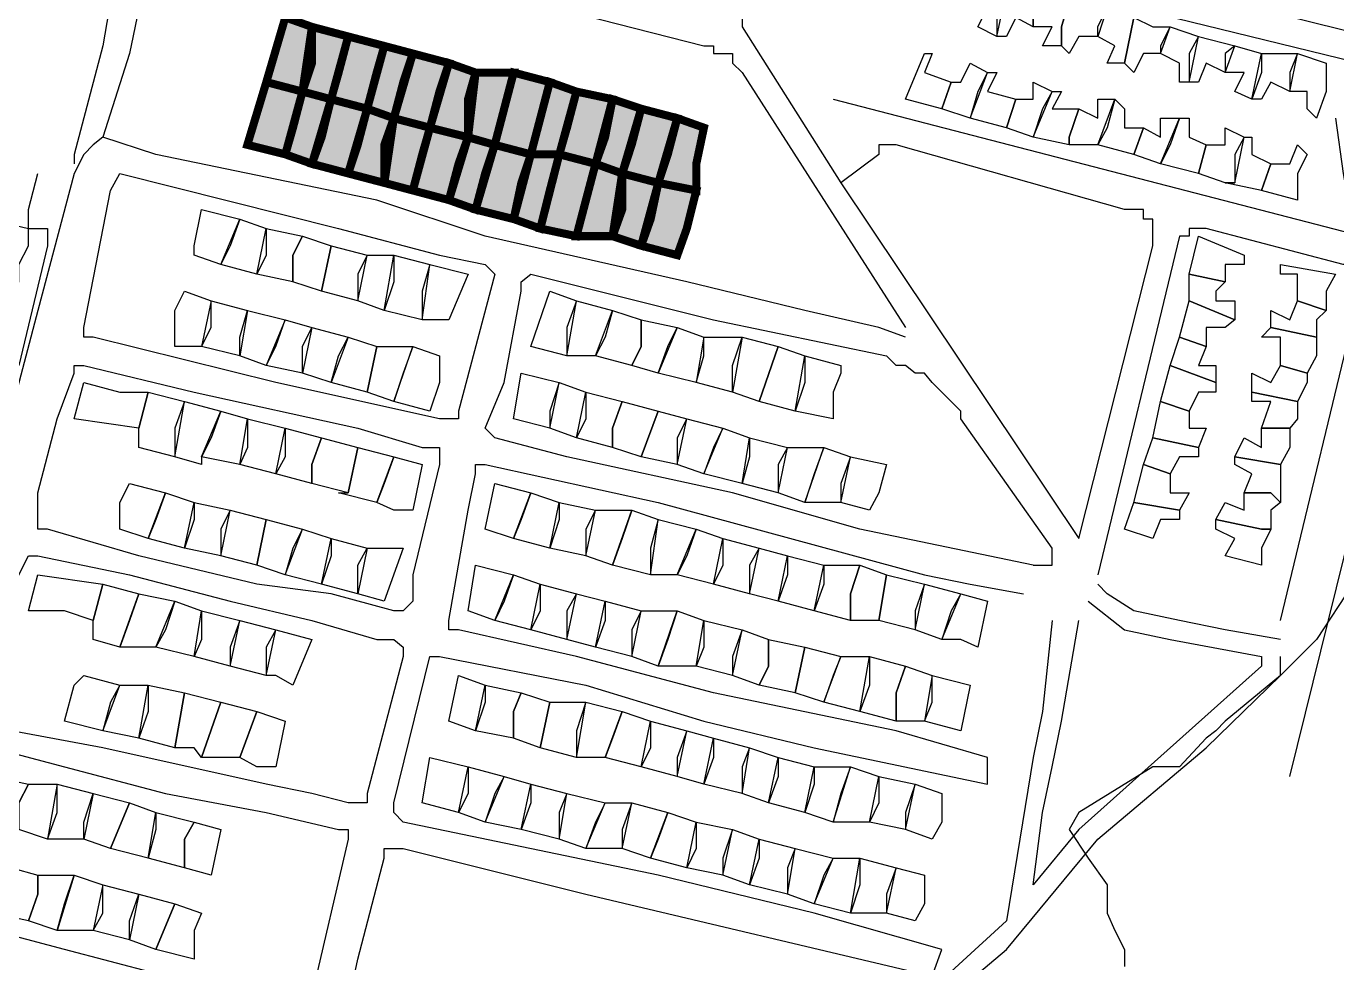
# Model space of a CAD drawing. Header units: millimetres. Extents: x -3588 to 75209, y -3737 to 38254.
# Drawn here: x 4236.2 to 4430.7, y 21536.8 to 21675.8 of the extents above; entities that cross this region are included whole.
import ezdxf

# ---------------------------------------------------------------- set-up
doc = ezdxf.new("R2010")
doc.units = ezdxf.units.MM
doc.layers.add('H', color=250, linetype='Continuous')
doc.layers.add('P', color=253, linetype='Continuous')

msp = doc.modelspace()

# ---------------------------------------------------------------- hatches: boundary and pattern name
at = {"layer": 'H', "linetype": 'Continuous'}
for points in [[(4278.63, 21675.728), (4277.509, 21666.126), (4271.86, 21667.535), (4274.677, 21676.849), (4278.63, 21675.728), (4278.63, 21675.728)], [(4284.279, 21674.304), (4281.462, 21664.718), (4277.509, 21666.126), (4278.63, 21675.728), (4284.279, 21674.304), (4284.279, 21674.304)], [(4289.64, 21672.896), (4286.824, 21663.294), (4281.462, 21664.718), (4284.279, 21674.304), (4289.64, 21672.896), (4289.64, 21672.896)], [(4293.593, 21671.487), (4291.065, 21662.173), (4286.824, 21663.294), (4289.64, 21672.896), (4293.593, 21671.487), (4293.593, 21671.487)], [(4298.954, 21670.079), (4296.426, 21660.765), (4291.065, 21662.173), (4293.593, 21671.487), (4298.954, 21670.079), (4298.954, 21670.079)], [(4303.195, 21668.943), (4301.787, 21659.341), (4296.426, 21660.765), (4298.954, 21670.079), (4303.195, 21668.943), (4303.195, 21668.943)], [(4277.509, 21666.126), (4274.677, 21656.524), (4269.316, 21657.932), (4271.86, 21667.535), (4277.509, 21666.126), (4277.509, 21666.126)], [(4308.557, 21668.943), (4305.74, 21657.932), (4301.787, 21659.341), (4303.195, 21668.943), (4308.557, 21668.943), (4308.557, 21668.943)], [(4313.918, 21667.535), (4311.389, 21656.524), (4305.74, 21657.932), (4308.557, 21668.943), (4313.918, 21667.535), (4313.918, 21667.535)], [(4318.159, 21666.126), (4315.326, 21656.524), (4311.389, 21656.524), (4313.918, 21667.535), (4318.159, 21666.126), (4318.159, 21666.126)], [(4281.462, 21664.718), (4278.63, 21655.404), (4274.677, 21656.524), (4277.509, 21666.126), (4281.462, 21664.718), (4281.462, 21664.718)], [(4323.52, 21664.718), (4320.703, 21655.404), (4315.326, 21656.524), (4318.159, 21666.126), (4323.52, 21664.718), (4323.52, 21664.718)], [(4286.824, 21663.294), (4284.279, 21653.979), (4278.63, 21655.404), (4281.462, 21664.718), (4286.824, 21663.294), (4286.824, 21663.294)], [(4327.473, 21663.294), (4324.928, 21653.979), (4320.703, 21655.404), (4323.52, 21664.718), (4327.473, 21663.294), (4327.473, 21663.294)], [(4291.065, 21662.173), (4289.64, 21652.571), (4284.279, 21653.979), (4286.824, 21663.294), (4291.065, 21662.173), (4291.065, 21662.173)], [(4296.426, 21660.765), (4293.593, 21651.163), (4289.64, 21652.571), (4291.065, 21662.173), (4296.426, 21660.765), (4296.426, 21660.765)], [(4332.834, 21662.173), (4330.29, 21652.571), (4324.928, 21653.979), (4327.473, 21663.294), (4332.834, 21662.173), (4332.834, 21662.173)], [(4337.075, 21660.765), (4335.651, 21651.163), (4330.29, 21652.571), (4332.834, 21662.173), (4337.075, 21660.765), (4337.075, 21660.765)], [(4301.787, 21659.341), (4298.954, 21649.754), (4293.593, 21651.163), (4296.426, 21660.765), (4301.787, 21659.341), (4301.787, 21659.341)], [(4305.74, 21657.932), (4303.195, 21648.618), (4298.954, 21649.754), (4301.787, 21659.341), (4305.74, 21657.932), (4305.74, 21657.932)], [(4311.389, 21656.524), (4308.557, 21647.21), (4303.195, 21648.618), (4305.74, 21657.932), (4311.389, 21656.524), (4311.389, 21656.524)], [(4315.326, 21656.524), (4312.51, 21645.801), (4308.557, 21647.21), (4311.389, 21656.524), (4315.326, 21656.524), (4315.326, 21656.524)], [(4320.703, 21655.404), (4318.159, 21644.393), (4312.51, 21645.801), (4315.326, 21656.524), (4320.703, 21655.404), (4320.703, 21655.404)], [(4324.928, 21653.979), (4323.52, 21644.393), (4318.159, 21644.393), (4320.703, 21655.404), (4324.928, 21653.979), (4324.928, 21653.979)], [(4330.29, 21652.571), (4327.473, 21642.969), (4323.52, 21644.393), (4324.928, 21653.979), (4330.29, 21652.571), (4330.29, 21652.571)], [(4335.651, 21651.163), (4332.834, 21641.849), (4327.473, 21642.969), (4330.29, 21652.571), (4335.651, 21651.163), (4335.651, 21651.163)]]:
    msp.add_hatch(color=256, dxfattribs=at).paths.add_polyline_path(points)

# ---------------------------------------------------------------- linework, layer by layer
at = {"layer": 'P'}
for points in [[(4292.185, 21865.42), (4292.185, 21864.012), (4292.185, 21858.651), (4290.777, 21849.049), (4288.232, 21839.734), (4285.415, 21827.588), (4282.583, 21815.169), (4278.63, 21805.855), (4275.813, 21796.252), (4273.268, 21784.122), (4270.452, 21769.158), (4265.091, 21753.074), (4259.729, 21735.278), (4255.488, 21717.786), (4251.535, 21696.053), (4247.583, 21672.896), (4243.358, 21656.812), (4243.358, 21655.404)], [(4255.488, 21690.676), (4256.897, 21693.22), (4266.499, 21694.629), (4278.63, 21693.22), (4339.604, 21678.545), (4341.028, 21678.545), (4341.028, 21677.137), (4342.437, 21677.137), (4342.437, 21675.728), (4357.112, 21652.571)], [(4255.488, 21690.676), (4256.897, 21693.22), (4266.499, 21694.629), (4278.63, 21693.22), (4339.604, 21678.545), (4341.028, 21678.545), (4341.028, 21677.137), (4342.437, 21677.137), (4342.437, 21675.728), (4357.112, 21652.571)], [(4363.882, 21692.1), (4441.227, 21672.896)], [(4255.488, 21690.676), (4251.535, 21671.775), (4247.583, 21659.341)], [(4288.232, 21687.859), (4288.232, 21685.315), (4336.787, 21672.896), (4338.196, 21672.896), (4338.196, 21671.775), (4339.604, 21671.775), (4341.028, 21671.775), (4341.028, 21670.351), (4342.437, 21668.943), (4366.714, 21631.126)], [(4362.761, 21687.859), (4439.819, 21668.943)], [(4380.253, 21678.545), (4380.253, 21674.304), (4377.437, 21675.728), (4378.845, 21678.545), (4376.3, 21678.545), (4376.3, 21682.498), (4381.678, 21681.09), (4380.253, 21678.545)], [(4385.631, 21678.545), (4385.631, 21675.728), (4383.086, 21677.137), (4381.678, 21674.304), (4380.253, 21674.304), (4381.678, 21681.09), (4385.631, 21681.09), (4385.631, 21678.545)], [(4389.856, 21675.728), (4389.856, 21672.896), (4387.039, 21672.896), (4388.447, 21675.728), (4385.631, 21675.728), (4385.631, 21681.09), (4390.992, 21679.665), (4389.856, 21675.728)], [(4389.856, 21675.728), (4390.992, 21679.665), (4396.625, 21678.545), (4395.217, 21674.304), (4392.4, 21674.304), (4390.992, 21671.775), (4389.856, 21672.896), (4389.856, 21675.728)], [(4395.217, 21675.728), (4396.625, 21678.545), (4400.578, 21677.137), (4399.17, 21670.351), (4396.625, 21670.351), (4397.761, 21672.896), (4395.217, 21674.304), (4395.217, 21675.728)], [(4404.531, 21672.896), (4404.531, 21671.775), (4402.002, 21671.775), (4400.578, 21668.943), (4399.17, 21670.351), (4400.578, 21677.137), (4403.411, 21675.728), (4405.955, 21675.728), (4404.531, 21672.896)], [(4408.772, 21671.775), (4408.772, 21667.535), (4407.364, 21667.535), (4407.364, 21670.351), (4404.531, 21671.775), (4405.955, 21675.728), (4410.18, 21674.304), (4408.772, 21671.775)], [(4414.133, 21671.775), (4414.133, 21668.943), (4411.317, 21670.351), (4410.18, 21667.535), (4408.772, 21667.535), (4410.18, 21674.304), (4415.541, 21672.896), (4414.133, 21671.775)], [(4372.075, 21663.582), (4366.714, 21664.99), (4369.531, 21671.775), (4370.667, 21671.775), (4369.531, 21668.943), (4373.484, 21667.535), (4372.075, 21663.582)], [(4419.494, 21668.943), (4418.086, 21664.99), (4415.541, 21666.126), (4416.95, 21668.943), (4414.133, 21668.943), (4415.541, 21672.896), (4419.494, 21671.775), (4419.494, 21668.943)], [(4423.735, 21668.943), (4423.735, 21666.126), (4420.903, 21667.535), (4419.494, 21664.99), (4418.086, 21664.99), (4419.494, 21671.775), (4424.856, 21671.775), (4423.735, 21668.943)], [(4429.097, 21666.126), (4427.688, 21662.173), (4426.28, 21663.582), (4426.28, 21666.126), (4423.735, 21666.126), (4424.856, 21671.775), (4429.097, 21670.351), (4429.097, 21666.126)], [(4377.437, 21666.126), (4376.3, 21662.173), (4372.075, 21663.582), (4373.484, 21667.535), (4374.892, 21667.535), (4376.3, 21670.351), (4378.845, 21668.943), (4377.437, 21666.126)], [(4381.678, 21660.765), (4376.3, 21662.173), (4378.845, 21668.943), (4380.253, 21668.943), (4378.845, 21666.126), (4383.086, 21664.99), (4381.678, 21660.765)], [(4387.039, 21663.582), (4385.631, 21659.341), (4381.678, 21660.765), (4383.086, 21664.99), (4385.631, 21664.99), (4385.631, 21667.535), (4388.447, 21666.126), (4387.039, 21663.582)], [(4390.992, 21659.341), (4390.992, 21658.22), (4385.631, 21659.341), (4388.447, 21666.126), (4389.856, 21666.126), (4388.447, 21663.582), (4392.4, 21663.582), (4390.992, 21659.341)], [(4355.976, 21664.99), (4434.458, 21644.665)], [(4396.625, 21660.765), (4395.217, 21658.22), (4390.992, 21658.22), (4390.992, 21659.341), (4392.4, 21663.582), (4395.217, 21662.173), (4395.217, 21664.99), (4397.761, 21664.99), (4396.625, 21660.765)], [(4400.578, 21656.812), (4395.217, 21658.22), (4397.761, 21664.99), (4399.17, 21663.582), (4399.17, 21660.765), (4402.002, 21660.765), (4400.578, 21656.812)], [(4430.505, 21662.173), (4431.641, 21653.979), (4433.05, 21645.801), (4434.458, 21637.896), (4434.458, 21628.293), (4435.866, 21620.116), (4435.866, 21611.922), (4434.458, 21602.607), (4433.05, 21593.005), (4427.688, 21584.827), (4422.327, 21579.466), (4414.133, 21572.681), (4412.725, 21571.272), (4411.317, 21570.152), (4407.364, 21565.911), (4403.411, 21565.911), (4392.4, 21559.141), (4390.992, 21556.597), (4393.808, 21552.356), (4396.625, 21548.403), (4396.625, 21544.178), (4397.761, 21541.633), (4399.17, 21538.817), (4399.17, 21536.272)], [(4405.955, 21658.22), (4404.531, 21655.404), (4400.578, 21656.812), (4402.002, 21660.765), (4404.531, 21659.341), (4404.531, 21662.173), (4407.364, 21662.173), (4405.955, 21658.22)], [(4410.18, 21653.979), (4404.531, 21655.404), (4407.364, 21662.173), (4408.772, 21662.173), (4408.772, 21659.341), (4411.317, 21658.22), (4410.18, 21653.979)], [(4415.541, 21656.812), (4415.541, 21652.571), (4414.133, 21652.571), (4410.18, 21653.979), (4411.317, 21658.22), (4414.133, 21658.22), (4414.133, 21660.765), (4416.95, 21659.341), (4415.541, 21656.812)], [(4366.714, 21629.702), (4362.761, 21631.126), (4351.751, 21633.655), (4334.243, 21637.896), (4304.332, 21644.665), (4288.232, 21650.026), (4255.488, 21656.812), (4247.583, 21659.341), (4246.174, 21658.22), (4244.766, 21656.812), (4243.358, 21653.979), (4237.98, 21633.655), (4232.619, 21613.33), (4224.441, 21576.921), (4220.488, 21560.55), (4216.247, 21545.586), (4214.839, 21538.817), (4212.294, 21528.078), (4210.886, 21523.853)], [(4357.112, 21652.571), (4392.4, 21599.791), (4403.411, 21643.257), (4403.411, 21644.665), (4403.411, 21645.801), (4403.411, 21647.21), (4402.002, 21647.21), (4402.002, 21648.618), (4400.578, 21648.618), (4399.17, 21648.618), (4365.306, 21658.22), (4363.882, 21658.22), (4362.761, 21658.22), (4362.761, 21656.812), (4357.112, 21652.571)], [(4419.494, 21651.451), (4414.133, 21652.571), (4415.541, 21652.571), (4416.95, 21659.341), (4418.086, 21659.341), (4418.086, 21656.812), (4420.903, 21655.404), (4419.494, 21651.451)], [(4424.856, 21653.979), (4424.856, 21650.026), (4419.494, 21651.451), (4420.903, 21655.404), (4423.735, 21655.404), (4424.856, 21658.22), (4426.28, 21656.812), (4424.856, 21653.979)], [(4195.923, 21655.404), (4236.572, 21645.801), (4237.98, 21645.801), (4239.405, 21645.801), (4239.405, 21644.665), (4239.405, 21643.257), (4235.164, 21625.477)], [(4223.033, 21594.43), (4224.441, 21599.791), (4227.258, 21605.152), (4228.394, 21607.969), (4229.802, 21609.377), (4231.211, 21614.754), (4231.211, 21616.163), (4232.619, 21622.932), (4232.619, 21629.702), (4232.619, 21633.655), (4232.619, 21635.079), (4235.164, 21637.896), (4235.164, 21639.016), (4235.164, 21640.44), (4236.572, 21643.257), (4236.572, 21648.618), (4237.98, 21653.979)], [(4297.546, 21617.571), (4273.268, 21622.932), (4246.174, 21629.702), (4244.766, 21629.702), (4244.766, 21631.126), (4248.719, 21651.451), (4250.127, 21653.979), (4282.583, 21645.801), (4297.546, 21641.849), (4304.332, 21640.44), (4305.74, 21639.016), (4300.379, 21618.691), (4300.379, 21617.571), (4298.954, 21617.571), (4297.546, 21617.571)], [(4266.499, 21643.257), (4265.091, 21640.44), (4261.138, 21641.849), (4261.138, 21643.257), (4262.258, 21648.618), (4267.907, 21647.21), (4266.499, 21643.257)], [(4271.86, 21641.849), (4270.452, 21639.016), (4265.091, 21640.44), (4267.907, 21647.21), (4271.86, 21645.801), (4271.86, 21641.849)], [(4275.813, 21641.849), (4275.813, 21637.896), (4270.452, 21639.016), (4271.86, 21645.801), (4277.221, 21644.665), (4275.813, 21641.849)], [(4275.813, 21641.849), (4277.221, 21644.665), (4281.462, 21643.257), (4280.054, 21636.487), (4275.813, 21637.896), (4275.813, 21641.849)], [(4422.327, 21587.644), (4434.458, 21637.896), (4434.458, 21639.016), (4434.458, 21640.44), (4433.05, 21640.44), (4431.641, 21640.44), (4411.317, 21645.801), (4410.18, 21645.801), (4408.772, 21645.801), (4408.772, 21644.665), (4407.364, 21644.665), (4395.217, 21594.43)], [(4416.95, 21641.849), (4416.95, 21640.44), (4414.133, 21640.44), (4414.133, 21637.896), (4408.772, 21639.016), (4410.18, 21644.665), (4416.95, 21641.849)], [(4285.415, 21639.016), (4285.415, 21635.079), (4280.054, 21636.487), (4281.462, 21643.257), (4286.824, 21641.849), (4285.415, 21639.016)], [(4290.777, 21637.896), (4289.368, 21633.655), (4285.415, 21635.079), (4286.824, 21641.849), (4290.777, 21641.849), (4290.777, 21637.896)], [(4295.002, 21636.487), (4295.002, 21632.246), (4289.368, 21633.655), (4290.777, 21641.849), (4296.138, 21640.44), (4295.002, 21636.487)], [(4296.138, 21632.246), (4295.002, 21632.246), (4296.138, 21640.44), (4301.787, 21639.016), (4298.954, 21632.246), (4296.138, 21632.246)], [(4429.097, 21636.487), (4429.097, 21633.655), (4424.856, 21635.079), (4424.856, 21639.016), (4422.327, 21639.016), (4422.327, 21640.44), (4430.505, 21639.016), (4429.097, 21636.487)], [(4385.631, 21595.838), (4359.929, 21601.199), (4341.028, 21606.56), (4316.463, 21611.922), (4305.74, 21614.754), (4304.332, 21616.163), (4307.148, 21622.932), (4309.693, 21636.487), (4309.693, 21637.896), (4311.101, 21639.016), (4338.196, 21632.246), (4363.882, 21626.885)], [(4412.725, 21636.487), (4412.725, 21635.079), (4415.541, 21635.079), (4415.541, 21632.246), (4408.772, 21635.079), (4408.772, 21639.016), (4414.133, 21637.896), (4412.725, 21636.487)], [(4258.305, 21631.126), (4258.305, 21633.655), (4259.729, 21636.487), (4263.682, 21635.079), (4262.258, 21628.293), (4258.305, 21628.293), (4258.305, 21631.126)], [(4316.463, 21631.126), (4316.463, 21626.885), (4311.101, 21628.293), (4313.918, 21636.487), (4317.871, 21635.079), (4316.463, 21631.126)], [(4263.682, 21631.126), (4263.682, 21635.079), (4269.043, 21633.655), (4267.907, 21626.885), (4262.258, 21628.293), (4263.682, 21631.126)], [(4322.112, 21629.702), (4320.703, 21626.885), (4316.463, 21626.885), (4317.871, 21635.079), (4323.232, 21633.655), (4322.112, 21629.702)], [(4415.541, 21632.246), (4414.133, 21631.126), (4411.317, 21631.126), (4411.317, 21628.293), (4407.364, 21629.702), (4408.772, 21635.079), (4415.541, 21632.246)], [(4429.097, 21633.655), (4427.688, 21632.246), (4427.688, 21629.702), (4420.903, 21631.126), (4420.903, 21633.655), (4423.735, 21632.246), (4424.856, 21635.079), (4429.097, 21633.655)], [(4267.907, 21629.702), (4269.043, 21633.655), (4274.677, 21632.246), (4271.86, 21625.477), (4267.907, 21626.885), (4267.907, 21629.702)], [(4327.473, 21628.293), (4326.065, 21625.477), (4320.703, 21626.885), (4323.232, 21633.655), (4327.473, 21632.246), (4327.473, 21628.293)], [(4273.268, 21628.293), (4274.677, 21632.246), (4278.63, 21631.126), (4277.221, 21624.34), (4271.86, 21625.477), (4273.268, 21628.293)], [(4277.221, 21628.293), (4278.63, 21631.126), (4284.007, 21629.702), (4281.462, 21622.932), (4277.221, 21624.34), (4277.221, 21628.293)], [(4327.473, 21628.293), (4327.473, 21632.246), (4332.834, 21631.126), (4330.018, 21624.34), (4326.065, 21625.477), (4327.473, 21628.293)], [(4331.426, 21628.293), (4332.834, 21631.126), (4336.787, 21629.702), (4335.651, 21622.932), (4330.018, 21624.34), (4331.426, 21628.293)], [(4427.688, 21626.885), (4426.28, 21624.34), (4422.327, 21625.477), (4422.327, 21629.702), (4419.494, 21629.702), (4420.903, 21631.126), (4427.688, 21629.702), (4427.688, 21626.885)], [(4282.583, 21626.885), (4284.007, 21629.702), (4288.232, 21628.293), (4286.824, 21621.524), (4281.462, 21622.932), (4282.583, 21626.885)], [(4336.787, 21626.885), (4336.787, 21629.702), (4342.437, 21629.702), (4341.028, 21621.524), (4335.651, 21622.932), (4336.787, 21626.885)], [(4341.028, 21625.477), (4342.437, 21629.702), (4347.798, 21628.293), (4344.981, 21620.116), (4341.028, 21621.524), (4341.028, 21625.477)], [(4412.725, 21624.34), (4412.725, 21622.932), (4405.955, 21625.477), (4407.364, 21629.702), (4411.317, 21628.293), (4410.18, 21625.477), (4412.725, 21625.477), (4412.725, 21624.34)], [(4423.735, 21564.503), (4439.819, 21629.702)], [(4292.185, 21624.34), (4290.777, 21620.116), (4286.824, 21621.524), (4288.232, 21628.293), (4293.593, 21628.293), (4292.185, 21624.34)], [(4297.546, 21622.932), (4296.138, 21618.691), (4290.777, 21620.116), (4293.593, 21628.293), (4297.546, 21626.885), (4297.546, 21622.932)], [(4351.751, 21622.932), (4350.342, 21618.691), (4344.981, 21620.116), (4347.798, 21628.293), (4351.751, 21626.885), (4351.751, 21622.932)], [(4355.976, 21621.524), (4355.976, 21617.571), (4350.342, 21618.691), (4351.751, 21626.885), (4357.112, 21625.477), (4357.112, 21624.34), (4355.976, 21621.524)], [(4385.631, 21595.838), (4387.039, 21595.838), (4388.447, 21595.838), (4388.447, 21597.246), (4388.447, 21598.366), (4374.892, 21617.571), (4374.892, 21618.691), (4373.484, 21620.116), (4372.075, 21621.524), (4370.667, 21622.932), (4369.531, 21624.34), (4368.122, 21624.34), (4366.714, 21625.477), (4365.306, 21625.477), (4363.882, 21626.885)], [(4281.462, 21591.597), (4270.452, 21593.005), (4252.944, 21597.246), (4239.405, 21601.199), (4237.98, 21601.199), (4237.98, 21602.607), (4237.98, 21606.56), (4240.813, 21617.571), (4243.358, 21624.34), (4243.358, 21625.477), (4244.766, 21625.477), (4261.138, 21621.524), (4285.415, 21616.163), (4295.002, 21613.33), (4296.138, 21613.33), (4297.546, 21613.33), (4297.546, 21611.922), (4297.546, 21610.801), (4293.593, 21594.43), (4293.593, 21590.477), (4292.185, 21589.052), (4290.777, 21589.052), (4281.462, 21591.597)], [(4412.725, 21622.932), (4412.725, 21621.524), (4410.18, 21621.524), (4408.772, 21618.691), (4404.531, 21620.116), (4405.955, 21625.477), (4412.725, 21622.932)], [(4426.28, 21622.932), (4424.856, 21620.116), (4418.086, 21621.524), (4418.086, 21624.34), (4420.903, 21622.932), (4422.327, 21625.477), (4426.28, 21624.34), (4426.28, 21622.932)], [(4250.127, 21621.524), (4254.352, 21621.524), (4252.944, 21616.163), (4243.358, 21617.571), (4244.766, 21622.932), (4250.127, 21621.524)], [(4313.918, 21618.691), (4313.918, 21616.163), (4308.557, 21617.571), (4309.693, 21624.34), (4315.326, 21622.932), (4313.918, 21618.691)], [(4319.279, 21617.571), (4317.871, 21614.754), (4313.918, 21616.163), (4315.326, 21622.932), (4319.279, 21621.524), (4319.279, 21617.571)], [(4258.305, 21616.163), (4258.305, 21611.922), (4252.944, 21613.33), (4252.944, 21616.163), (4254.352, 21621.524), (4259.729, 21620.116), (4258.305, 21616.163)], [(4323.232, 21616.163), (4323.232, 21613.33), (4317.871, 21614.754), (4319.279, 21621.524), (4324.656, 21620.116), (4323.232, 21616.163)], [(4424.856, 21617.571), (4423.735, 21616.163), (4419.494, 21616.163), (4420.903, 21620.116), (4418.086, 21620.116), (4418.086, 21621.524), (4424.856, 21620.116), (4424.856, 21617.571)], [(4263.682, 21614.754), (4262.258, 21611.922), (4262.258, 21610.801), (4258.305, 21611.922), (4259.729, 21620.116), (4265.091, 21618.691), (4263.682, 21614.754)], [(4323.232, 21616.163), (4324.656, 21620.116), (4330.018, 21618.691), (4327.473, 21611.922), (4323.232, 21613.33), (4323.232, 21616.163)], [(4408.772, 21617.571), (4408.772, 21616.163), (4411.317, 21616.163), (4410.18, 21613.33), (4403.411, 21614.754), (4404.531, 21620.116), (4408.772, 21618.691), (4408.772, 21617.571)], [(4269.043, 21613.33), (4267.907, 21610.801), (4262.258, 21611.922), (4265.091, 21618.691), (4269.043, 21617.571), (4269.043, 21613.33)], [(4274.677, 21611.922), (4273.268, 21609.377), (4267.907, 21610.801), (4269.043, 21617.571), (4274.677, 21616.163), (4274.677, 21611.922)], [(4332.834, 21614.754), (4332.834, 21610.801), (4327.473, 21611.922), (4330.018, 21618.691), (4334.243, 21617.571), (4332.834, 21614.754)], [(4338.196, 21613.33), (4336.787, 21609.377), (4332.834, 21610.801), (4334.243, 21617.571), (4339.604, 21616.163), (4338.196, 21613.33)], [(4278.63, 21610.801), (4278.63, 21607.969), (4273.268, 21609.377), (4274.677, 21616.163), (4280.054, 21614.754), (4278.63, 21610.801)], [(4343.557, 21611.922), (4342.437, 21607.969), (4336.787, 21609.377), (4339.604, 21616.163), (4343.557, 21614.754), (4343.557, 21611.922)], [(4423.735, 21613.33), (4422.327, 21610.801), (4415.541, 21611.922), (4416.95, 21614.754), (4419.494, 21613.33), (4419.494, 21616.163), (4423.735, 21616.163), (4423.735, 21613.33)], [(4278.63, 21610.801), (4280.054, 21614.754), (4285.415, 21613.33), (4284.007, 21606.56), (4278.63, 21607.969), (4278.63, 21610.801)], [(4289.368, 21607.969), (4288.232, 21605.152), (4282.583, 21606.56), (4284.007, 21606.56), (4285.415, 21613.33), (4290.777, 21611.922), (4289.368, 21607.969)], [(4347.798, 21610.801), (4347.798, 21606.56), (4342.437, 21607.969), (4343.557, 21614.754), (4349.206, 21613.33), (4347.798, 21610.801)], [(4353.159, 21609.377), (4351.751, 21605.152), (4347.798, 21606.56), (4349.206, 21613.33), (4354.567, 21613.33), (4353.159, 21609.377)], [(4357.112, 21607.969), (4357.112, 21605.152), (4351.751, 21605.152), (4354.567, 21613.33), (4358.52, 21611.922), (4357.112, 21607.969)], [(4410.18, 21613.33), (4410.18, 21611.922), (4407.364, 21611.922), (4405.955, 21609.377), (4402.002, 21610.801), (4403.411, 21614.754), (4410.18, 21613.33)], [(4290.777, 21604.016), (4288.232, 21605.152), (4290.777, 21611.922), (4295.002, 21610.801), (4293.593, 21604.016), (4290.777, 21604.016)], [(4362.761, 21606.56), (4361.353, 21604.016), (4357.112, 21605.152), (4358.52, 21611.922), (4363.882, 21610.801), (4362.761, 21606.56)], [(4422.327, 21607.969), (4422.327, 21605.152), (4420.903, 21606.56), (4416.95, 21606.56), (4418.086, 21609.377), (4415.541, 21610.801), (4415.541, 21611.922), (4422.327, 21610.801), (4422.327, 21607.969)], [(4378.845, 21567.319), (4365.306, 21571.272), (4338.196, 21576.921), (4317.871, 21582.283), (4300.379, 21586.236), (4298.954, 21586.236), (4298.954, 21587.644), (4300.379, 21595.838), (4301.787, 21604.016), (4302.907, 21609.377), (4302.907, 21610.801), (4304.332, 21610.801), (4330.018, 21605.152), (4369.531, 21594.43), (4376.3, 21593.005), (4384.206, 21591.597)], [(4405.955, 21607.969), (4405.955, 21606.56), (4408.772, 21606.56), (4407.364, 21604.016), (4400.578, 21605.152), (4402.002, 21610.801), (4405.955, 21609.377), (4405.955, 21607.969)], [(4255.488, 21602.607), (4254.352, 21599.791), (4250.127, 21601.199), (4250.127, 21605.152), (4251.535, 21607.969), (4256.897, 21606.56), (4255.488, 21602.607)], [(4309.693, 21602.607), (4308.557, 21599.791), (4304.332, 21601.199), (4305.74, 21607.969), (4311.101, 21606.56), (4309.693, 21602.607)], [(4261.138, 21602.607), (4259.729, 21598.366), (4254.352, 21599.791), (4256.897, 21606.56), (4261.138, 21605.152), (4261.138, 21602.607)], [(4315.326, 21602.607), (4313.918, 21598.366), (4308.557, 21599.791), (4311.101, 21606.56), (4315.326, 21605.152), (4315.326, 21602.607)], [(4420.903, 21604.016), (4420.903, 21601.199), (4419.494, 21601.199), (4412.725, 21602.607), (4414.133, 21605.152), (4416.95, 21604.016), (4416.95, 21606.56), (4420.903, 21606.56), (4422.327, 21605.152), (4420.903, 21604.016)], [(4265.091, 21601.199), (4265.091, 21597.246), (4259.729, 21598.366), (4261.138, 21605.152), (4266.499, 21604.016), (4265.091, 21601.199)], [(4271.86, 21602.607), (4270.452, 21595.838), (4265.091, 21597.246), (4266.499, 21604.016), (4271.86, 21602.607)], [(4319.279, 21601.199), (4319.279, 21597.246), (4313.918, 21598.366), (4315.326, 21605.152), (4320.703, 21604.016), (4319.279, 21601.199)], [(4324.656, 21599.791), (4323.232, 21595.838), (4319.279, 21597.246), (4320.703, 21604.016), (4326.065, 21604.016), (4324.656, 21599.791)], [(4328.881, 21598.366), (4328.881, 21594.43), (4323.232, 21595.838), (4326.065, 21604.016), (4330.018, 21602.607), (4328.881, 21598.366)], [(4407.364, 21604.016), (4407.364, 21602.607), (4404.531, 21602.607), (4403.411, 21599.791), (4399.17, 21601.199), (4400.578, 21605.152), (4407.364, 21604.016)], [(4275.813, 21598.366), (4274.677, 21594.43), (4270.452, 21595.838), (4271.86, 21602.607), (4277.221, 21601.199), (4275.813, 21598.366)], [(4334.243, 21597.246), (4332.834, 21594.43), (4328.881, 21594.43), (4330.018, 21602.607), (4335.651, 21601.199), (4334.243, 21597.246)], [(4419.494, 21598.366), (4419.494, 21595.838), (4414.133, 21597.246), (4415.541, 21599.791), (4412.725, 21601.199), (4412.725, 21602.607), (4419.494, 21601.199), (4420.903, 21601.199), (4419.494, 21598.366)], [(4281.462, 21597.246), (4280.054, 21593.005), (4274.677, 21594.43), (4277.221, 21601.199), (4281.462, 21599.791), (4281.462, 21597.246)], [(4286.824, 21598.366), (4285.415, 21591.597), (4280.054, 21593.005), (4281.462, 21599.791), (4286.824, 21598.366)], [(4339.604, 21595.838), (4338.196, 21593.005), (4332.834, 21594.43), (4335.651, 21601.199), (4339.604, 21599.791), (4339.604, 21595.838)], [(4343.557, 21595.838), (4343.557, 21591.597), (4338.196, 21593.005), (4339.604, 21599.791), (4344.981, 21598.366), (4343.557, 21595.838)], [(4285.415, 21595.838), (4286.824, 21598.366), (4292.185, 21598.366), (4289.368, 21590.477), (4285.415, 21591.597), (4285.415, 21595.838)], [(4349.206, 21594.43), (4347.798, 21590.477), (4343.557, 21591.597), (4344.981, 21598.366), (4349.206, 21597.246), (4349.206, 21594.43)], [(4278.63, 21561.958), (4271.86, 21563.366), (4247.583, 21568.728), (4234.027, 21571.272), (4231.211, 21572.681), (4229.802, 21574.105), (4231.211, 21575.513), (4232.619, 21584.827), (4235.164, 21594.43), (4236.572, 21597.246), (4237.98, 21597.246), (4251.535, 21594.43), (4266.499, 21590.477), (4278.63, 21587.644), (4288.232, 21584.827), (4290.777, 21584.827), (4292.185, 21583.691), (4292.185, 21582.283), (4286.824, 21561.958), (4286.824, 21560.55), (4285.415, 21560.55), (4284.007, 21560.55), (4278.63, 21561.958)], [(4307.148, 21590.477), (4305.74, 21587.644), (4301.787, 21589.052), (4302.907, 21595.838), (4308.557, 21594.43), (4307.148, 21590.477)], [(4354.567, 21593.005), (4353.159, 21589.052), (4347.798, 21590.477), (4349.206, 21597.246), (4354.567, 21595.838), (4354.567, 21593.005)], [(4358.52, 21591.597), (4358.52, 21587.644), (4353.159, 21589.052), (4354.567, 21595.838), (4359.929, 21595.838), (4358.52, 21591.597)], [(4358.52, 21591.597), (4359.929, 21595.838), (4363.882, 21594.43), (4362.761, 21587.644), (4358.52, 21587.644), (4358.52, 21591.597)], [(4241.933, 21589.052), (4236.572, 21589.052), (4237.98, 21594.43), (4247.583, 21593.005), (4246.174, 21587.644), (4241.933, 21589.052)], [(4312.51, 21589.052), (4311.101, 21586.236), (4305.74, 21587.644), (4308.557, 21594.43), (4312.51, 21593.005), (4312.51, 21589.052)], [(4368.122, 21589.052), (4368.122, 21586.236), (4362.761, 21587.644), (4363.882, 21594.43), (4369.531, 21593.005), (4368.122, 21589.052)], [(4251.535, 21587.644), (4250.127, 21583.691), (4246.174, 21584.827), (4246.174, 21587.644), (4247.583, 21593.005), (4252.944, 21591.597), (4251.535, 21587.644)], [(4256.897, 21586.236), (4255.488, 21583.691), (4250.127, 21583.691), (4252.944, 21591.597), (4258.305, 21590.477), (4256.897, 21586.236)], [(4316.463, 21589.052), (4316.463, 21584.827), (4311.101, 21586.236), (4312.51, 21593.005), (4317.871, 21591.597), (4316.463, 21589.052)], [(4322.112, 21587.644), (4320.703, 21583.691), (4316.463, 21584.827), (4317.871, 21591.597), (4322.112, 21590.477), (4322.112, 21587.644)], [(4373.484, 21589.052), (4372.075, 21584.827), (4368.122, 21586.236), (4369.531, 21593.005), (4374.892, 21591.597), (4373.484, 21589.052)], [(4374.892, 21584.827), (4372.075, 21584.827), (4374.892, 21591.597), (4378.845, 21590.477), (4377.437, 21583.691), (4374.892, 21584.827)], [(4422.327, 21584.827), (4414.133, 21586.236), (4407.364, 21587.644), (4400.578, 21589.052), (4396.625, 21591.597), (4395.217, 21593.005)], [(4262.258, 21584.827), (4261.138, 21582.283), (4255.488, 21583.691), (4258.305, 21590.477), (4262.258, 21589.052), (4262.258, 21584.827)], [(4326.065, 21586.236), (4326.065, 21582.283), (4320.703, 21583.691), (4322.112, 21590.477), (4327.473, 21589.052), (4326.065, 21586.236)], [(4393.808, 21590.477), (4399.17, 21586.236), (4405.955, 21584.827), (4419.494, 21582.283), (4419.494, 21580.874), (4408.772, 21571.272), (4392.4, 21556.597), (4385.631, 21548.403), (4387.039, 21559.141), (4388.447, 21565.911), (4389.856, 21572.681), (4392.4, 21587.644)], [(4266.499, 21583.691), (4266.499, 21580.874), (4261.138, 21582.283), (4262.258, 21589.052), (4267.907, 21587.644), (4266.499, 21583.691)], [(4331.426, 21584.827), (4330.018, 21580.874), (4326.065, 21582.283), (4327.473, 21589.052), (4332.834, 21589.052), (4331.426, 21584.827)], [(4336.787, 21583.691), (4335.651, 21580.874), (4330.018, 21580.874), (4332.834, 21589.052), (4336.787, 21587.644), (4336.787, 21583.691)], [(4271.86, 21583.691), (4271.86, 21579.466), (4266.499, 21580.874), (4267.907, 21587.644), (4273.268, 21586.236), (4271.86, 21583.691)], [(4273.268, 21579.466), (4271.86, 21579.466), (4273.268, 21586.236), (4278.63, 21584.827), (4275.813, 21578.042), (4273.268, 21579.466)], [(4341.028, 21582.283), (4341.028, 21579.466), (4335.651, 21580.874), (4336.787, 21587.644), (4342.437, 21586.236), (4341.028, 21582.283)], [(4346.389, 21580.874), (4344.981, 21578.042), (4341.028, 21579.466), (4342.437, 21586.236), (4346.389, 21584.827), (4346.389, 21580.874)], [(4388.447, 21587.644), (4387.039, 21574.105), (4385.631, 21567.319), (4381.678, 21543.042), (4368.122, 21530.623), (4354.567, 21521.309)], [(4346.389, 21580.874), (4346.389, 21584.827), (4351.751, 21583.691), (4350.342, 21576.921), (4344.981, 21578.042), (4346.389, 21580.874)], [(4372.075, 21538.817), (4353.159, 21544.178), (4330.018, 21549.827), (4292.185, 21557.717), (4290.777, 21559.141), (4290.777, 21560.55), (4296.138, 21582.283), (4297.546, 21582.283), (4319.279, 21578.042), (4336.787, 21572.681), (4353.159, 21568.728), (4378.845, 21563.366), (4378.845, 21567.319)], [(4355.976, 21579.466), (4354.567, 21575.513), (4350.342, 21576.921), (4351.751, 21583.691), (4357.112, 21582.283), (4355.976, 21579.466)], [(4361.353, 21578.042), (4359.929, 21574.105), (4354.567, 21575.513), (4357.112, 21582.283), (4361.353, 21582.283), (4361.353, 21578.042)], [(4357.112, 21518.492), (4370.667, 21529.502), (4381.678, 21538.817), (4395.217, 21555.188), (4411.317, 21568.728), (4422.327, 21579.466), (4422.327, 21582.283)], [(4365.306, 21576.921), (4365.306, 21572.681), (4359.929, 21574.105), (4361.353, 21582.283), (4366.714, 21580.874), (4365.306, 21576.921)], [(4365.306, 21576.921), (4366.714, 21580.874), (4370.667, 21579.466), (4369.531, 21572.681), (4365.306, 21572.681), (4365.306, 21576.921)], [(4248.719, 21575.513), (4247.583, 21571.272), (4241.933, 21572.681), (4243.358, 21578.042), (4244.766, 21579.466), (4250.127, 21578.042), (4248.719, 21575.513)], [(4254.352, 21574.105), (4252.944, 21570.152), (4247.583, 21571.272), (4250.127, 21578.042), (4254.352, 21578.042), (4254.352, 21574.105)], [(4259.729, 21576.921), (4258.305, 21568.728), (4252.944, 21570.152), (4254.352, 21578.042), (4259.729, 21576.921)], [(4304.332, 21575.513), (4302.907, 21571.272), (4298.954, 21572.681), (4300.379, 21579.466), (4304.332, 21578.042), (4304.332, 21575.513)], [(4308.557, 21574.105), (4308.557, 21570.152), (4302.907, 21571.272), (4304.332, 21578.042), (4309.693, 21576.921), (4308.557, 21574.105)], [(4370.667, 21575.513), (4370.667, 21579.466), (4376.3, 21578.042), (4374.892, 21571.272), (4369.531, 21572.681), (4370.667, 21575.513)], [(4261.138, 21568.728), (4258.305, 21568.728), (4259.729, 21576.921), (4265.091, 21575.513), (4262.258, 21567.319), (4261.138, 21568.728)], [(4308.557, 21574.105), (4309.693, 21576.921), (4313.918, 21575.513), (4312.51, 21568.728), (4308.557, 21570.152), (4308.557, 21574.105)], [(4270.452, 21574.105), (4267.907, 21567.319), (4262.258, 21567.319), (4265.091, 21575.513), (4270.452, 21574.105)], [(4270.452, 21565.911), (4267.907, 21567.319), (4270.452, 21574.105), (4274.677, 21572.681), (4273.268, 21565.911), (4270.452, 21565.911)], [(4317.871, 21571.272), (4317.871, 21567.319), (4312.51, 21568.728), (4313.918, 21575.513), (4319.279, 21575.513), (4317.871, 21571.272)], [(4323.232, 21570.152), (4322.112, 21567.319), (4317.871, 21567.319), (4319.279, 21575.513), (4324.656, 21574.105), (4323.232, 21570.152)], [(4328.881, 21568.728), (4327.473, 21565.911), (4322.112, 21567.319), (4324.656, 21574.105), (4328.881, 21572.681), (4328.881, 21568.728)], [(4332.834, 21567.319), (4332.834, 21564.503), (4327.473, 21565.911), (4328.881, 21572.681), (4334.243, 21571.272), (4332.834, 21567.319)], [(4338.196, 21567.319), (4336.787, 21563.366), (4332.834, 21564.503), (4334.243, 21571.272), (4338.196, 21570.152), (4338.196, 21567.319)], [(4269.043, 21532.031), (4262.258, 21533.455), (4241.933, 21538.817), (4225.849, 21543.042), (4224.441, 21543.042), (4223.033, 21543.042), (4223.033, 21544.178), (4227.258, 21557.717), (4228.394, 21567.319), (4229.802, 21568.728), (4231.211, 21568.728), (4241.933, 21565.911), (4256.897, 21561.958), (4271.86, 21559.141), (4282.583, 21556.597), (4284.007, 21556.597), (4284.007, 21555.188), (4278.63, 21532.031), (4278.63, 21530.623), (4277.221, 21529.502), (4269.043, 21532.031)], [(4342.437, 21565.911), (4342.437, 21561.958), (4336.787, 21563.366), (4338.196, 21570.152), (4343.557, 21568.728), (4342.437, 21565.911)], [(4347.798, 21564.503), (4346.389, 21560.55), (4342.437, 21561.958), (4343.557, 21568.728), (4347.798, 21567.319), (4347.798, 21564.503)], [(4301.787, 21561.958), (4300.379, 21559.141), (4295.002, 21560.55), (4296.138, 21567.319), (4301.787, 21565.911), (4301.787, 21561.958)], [(4353.159, 21563.366), (4351.751, 21559.141), (4346.389, 21560.55), (4347.798, 21567.319), (4353.159, 21565.911), (4353.159, 21563.366)], [(4235.164, 21560.55), (4235.164, 21556.597), (4229.802, 21557.717), (4231.211, 21564.503), (4236.572, 21563.366), (4235.164, 21560.55)], [(4305.74, 21561.958), (4304.332, 21557.717), (4300.379, 21559.141), (4301.787, 21565.911), (4307.148, 21564.503), (4305.74, 21561.958)], [(4311.101, 21560.55), (4309.693, 21556.597), (4304.332, 21557.717), (4307.148, 21564.503), (4311.101, 21563.366), (4311.101, 21560.55)], [(4357.112, 21561.958), (4355.976, 21557.717), (4351.751, 21559.141), (4353.159, 21565.911), (4358.52, 21565.911), (4357.112, 21561.958)], [(4362.761, 21560.55), (4361.353, 21557.717), (4355.976, 21557.717), (4358.52, 21565.911), (4362.761, 21564.503), (4362.761, 21560.55)], [(4366.714, 21559.141), (4366.714, 21556.597), (4361.353, 21557.717), (4362.761, 21564.503), (4368.122, 21563.366), (4366.714, 21559.141)], [(4235.164, 21560.55), (4236.572, 21563.366), (4240.813, 21563.366), (4239.405, 21555.188), (4235.164, 21556.597), (4235.164, 21560.55)], [(4240.813, 21559.141), (4240.813, 21563.366), (4246.174, 21561.958), (4244.766, 21555.188), (4239.405, 21555.188), (4240.813, 21559.141)], [(4315.326, 21559.141), (4315.326, 21555.188), (4309.693, 21556.597), (4311.101, 21563.366), (4316.463, 21561.958), (4315.326, 21559.141)], [(4372.075, 21557.717), (4370.667, 21555.188), (4366.714, 21556.597), (4368.122, 21563.366), (4372.075, 21561.958), (4372.075, 21557.717)], [(4244.766, 21557.717), (4246.174, 21561.958), (4251.535, 21560.55), (4248.719, 21553.78), (4244.766, 21555.188), (4244.766, 21557.717)], [(4255.488, 21556.597), (4254.352, 21552.356), (4248.719, 21553.78), (4251.535, 21560.55), (4255.488, 21559.141), (4255.488, 21556.597)], [(4320.703, 21557.717), (4319.279, 21553.78), (4315.326, 21555.188), (4316.463, 21561.958), (4322.112, 21560.55), (4320.703, 21557.717)], [(4324.656, 21556.597), (4324.656, 21553.78), (4319.279, 21553.78), (4322.112, 21560.55), (4326.065, 21560.55), (4324.656, 21556.597)], [(4330.018, 21555.188), (4328.881, 21552.356), (4324.656, 21553.78), (4326.065, 21560.55), (4331.426, 21559.141), (4330.018, 21555.188)], [(4259.729, 21555.188), (4259.729, 21550.947), (4254.352, 21552.356), (4255.488, 21559.141), (4261.138, 21557.717), (4259.729, 21555.188)], [(4335.651, 21553.78), (4334.243, 21550.947), (4328.881, 21552.356), (4331.426, 21559.141), (4335.651, 21557.717), (4335.651, 21553.78)], [(4259.729, 21555.188), (4261.138, 21557.717), (4265.091, 21556.597), (4263.682, 21549.827), (4259.729, 21550.947), (4259.729, 21555.188)], [(4339.604, 21552.356), (4339.604, 21549.827), (4334.243, 21550.947), (4335.651, 21557.717), (4341.028, 21556.597), (4339.604, 21552.356)], [(4344.981, 21552.356), (4343.557, 21548.403), (4339.604, 21549.827), (4341.028, 21556.597), (4344.981, 21555.188), (4344.981, 21552.356)], [(4349.206, 21550.947), (4349.206, 21546.995), (4343.557, 21548.403), (4344.981, 21555.188), (4350.342, 21553.78), (4349.206, 21550.947)], [(4330.018, 21484.612), (4297.546, 21492.806), (4278.63, 21496.743), (4277.221, 21496.743), (4275.813, 21498.167), (4280.054, 21514.539), (4282.583, 21523.853), (4285.415, 21537.392), (4289.368, 21552.356), (4289.368, 21553.78), (4290.777, 21553.78), (4292.185, 21553.78), (4319.279, 21546.995), (4370.667, 21534.864), (4372.075, 21538.817)], [(4354.567, 21549.827), (4353.159, 21545.586), (4349.206, 21546.995), (4350.342, 21553.78), (4355.976, 21552.356), (4354.567, 21549.827)], [(4237.98, 21546.995), (4236.572, 21543.042), (4231.211, 21544.178), (4234.027, 21550.947), (4237.98, 21549.827), (4237.98, 21546.995)], [(4359.929, 21548.403), (4358.52, 21544.178), (4353.159, 21545.586), (4355.976, 21552.356), (4359.929, 21552.356), (4359.929, 21548.403)], [(4363.882, 21546.995), (4363.882, 21544.178), (4358.52, 21544.178), (4359.929, 21552.356), (4365.306, 21550.947), (4363.882, 21546.995)], [(4369.531, 21545.586), (4368.122, 21543.042), (4363.882, 21544.178), (4365.306, 21550.947), (4369.531, 21549.827), (4369.531, 21545.586)], [(4237.98, 21546.995), (4237.98, 21549.827), (4243.358, 21549.827), (4240.813, 21541.633), (4236.572, 21543.042), (4237.98, 21546.995)], [(4241.933, 21545.586), (4243.358, 21549.827), (4247.583, 21548.403), (4246.174, 21541.633), (4240.813, 21541.633), (4241.933, 21545.586)], [(4247.583, 21544.178), (4247.583, 21548.403), (4252.944, 21546.995), (4251.535, 21540.225), (4246.174, 21541.633), (4247.583, 21544.178)], [(4251.535, 21543.042), (4252.944, 21546.995), (4258.305, 21545.586), (4255.488, 21538.817), (4251.535, 21540.225), (4251.535, 21543.042)], [(4261.138, 21541.633), (4261.138, 21537.392), (4255.488, 21538.817), (4258.305, 21545.586), (4262.258, 21544.178), (4261.138, 21541.633)]]:
    msp.add_lwpolyline(points, dxfattribs=at)
at = {"layer": 'P', "const_width": 1.2}
for points in [[(4278.63, 21670.351), (4277.221, 21666.126), (4271.86, 21667.535), (4274.677, 21677.137), (4278.63, 21675.728), (4278.63, 21670.351)], [(4282.583, 21668.943), (4281.462, 21664.99), (4277.221, 21666.126), (4278.63, 21675.728), (4284.007, 21674.304), (4282.583, 21668.943)], [(4288.232, 21668.943), (4286.824, 21663.582), (4281.462, 21664.99), (4284.007, 21674.304), (4289.368, 21672.896), (4288.232, 21668.943)], [(4292.185, 21667.535), (4290.777, 21662.173), (4286.824, 21663.582), (4289.368, 21672.896), (4293.593, 21671.775), (4292.185, 21667.535)], [(4297.546, 21666.126), (4296.138, 21660.765), (4290.777, 21662.173), (4293.593, 21671.775), (4298.954, 21670.351), (4297.546, 21666.126)], [(4301.787, 21664.99), (4301.787, 21659.341), (4296.138, 21660.765), (4298.954, 21670.351), (4302.907, 21668.943), (4301.787, 21664.99)], [(4307.148, 21663.582), (4305.74, 21658.22), (4301.787, 21659.341), (4302.907, 21668.943), (4308.557, 21668.943), (4307.148, 21663.582)], [(4312.51, 21662.173), (4311.101, 21656.812), (4305.74, 21658.22), (4308.557, 21668.943), (4313.918, 21667.535), (4312.51, 21662.173)], [(4275.813, 21660.765), (4274.677, 21656.812), (4269.043, 21658.22), (4271.86, 21667.535), (4277.221, 21666.126), (4275.813, 21660.765)], [(4316.463, 21660.765), (4315.326, 21656.812), (4311.101, 21656.812), (4313.918, 21667.535), (4317.871, 21666.126), (4316.463, 21660.765)], [(4280.054, 21659.341), (4278.63, 21655.404), (4274.677, 21656.812), (4277.221, 21666.126), (4281.462, 21664.99), (4280.054, 21659.341)], [(4285.415, 21658.22), (4284.007, 21653.979), (4278.63, 21655.404), (4281.462, 21664.99), (4286.824, 21663.582), (4285.415, 21658.22)], [(4322.112, 21659.341), (4320.703, 21655.404), (4315.326, 21656.812), (4317.871, 21666.126), (4323.232, 21664.99), (4322.112, 21659.341)], [(4326.065, 21658.22), (4324.656, 21653.979), (4320.703, 21655.404), (4323.232, 21664.99), (4327.473, 21663.582), (4326.065, 21658.22)], [(4289.368, 21658.22), (4289.368, 21652.571), (4284.007, 21653.979), (4286.824, 21663.582), (4290.777, 21662.173), (4289.368, 21658.22)], [(4331.426, 21656.812), (4330.018, 21652.571), (4324.656, 21653.979), (4327.473, 21663.582), (4332.834, 21662.173), (4331.426, 21656.812)], [(4295.002, 21656.812), (4293.593, 21651.451), (4289.368, 21652.571), (4290.777, 21662.173), (4296.138, 21660.765), (4295.002, 21656.812)], [(4335.651, 21655.404), (4335.651, 21651.451), (4330.018, 21652.571), (4332.834, 21662.173), (4336.787, 21660.765), (4335.651, 21655.404)], [(4300.379, 21655.404), (4298.954, 21650.026), (4293.593, 21651.451), (4296.138, 21660.765), (4301.787, 21659.341), (4300.379, 21655.404)], [(4304.332, 21653.979), (4302.907, 21648.618), (4298.954, 21650.026), (4301.787, 21659.341), (4305.74, 21658.22), (4304.332, 21653.979)], [(4309.693, 21652.571), (4308.557, 21647.21), (4302.907, 21648.618), (4305.74, 21658.22), (4311.101, 21656.812), (4309.693, 21652.571)], [(4313.918, 21651.451), (4312.51, 21645.801), (4308.557, 21647.21), (4311.101, 21656.812), (4315.326, 21656.812), (4313.918, 21651.451)], [(4319.279, 21650.026), (4317.871, 21644.665), (4312.51, 21645.801), (4315.326, 21656.812), (4320.703, 21655.404), (4319.279, 21650.026)], [(4324.656, 21648.618), (4323.232, 21644.665), (4317.871, 21644.665), (4320.703, 21655.404), (4324.656, 21653.979), (4324.656, 21648.618)], [(4328.881, 21647.21), (4327.473, 21643.257), (4323.232, 21644.665), (4324.656, 21653.979), (4330.018, 21652.571), (4328.881, 21647.21)], [(4334.243, 21645.801), (4332.834, 21641.849), (4327.473, 21643.257), (4330.018, 21652.571), (4335.651, 21651.451), (4334.243, 21645.801)]]:
    msp.add_lwpolyline(points, dxfattribs=at)

doc.saveas('drawing.dxf')
